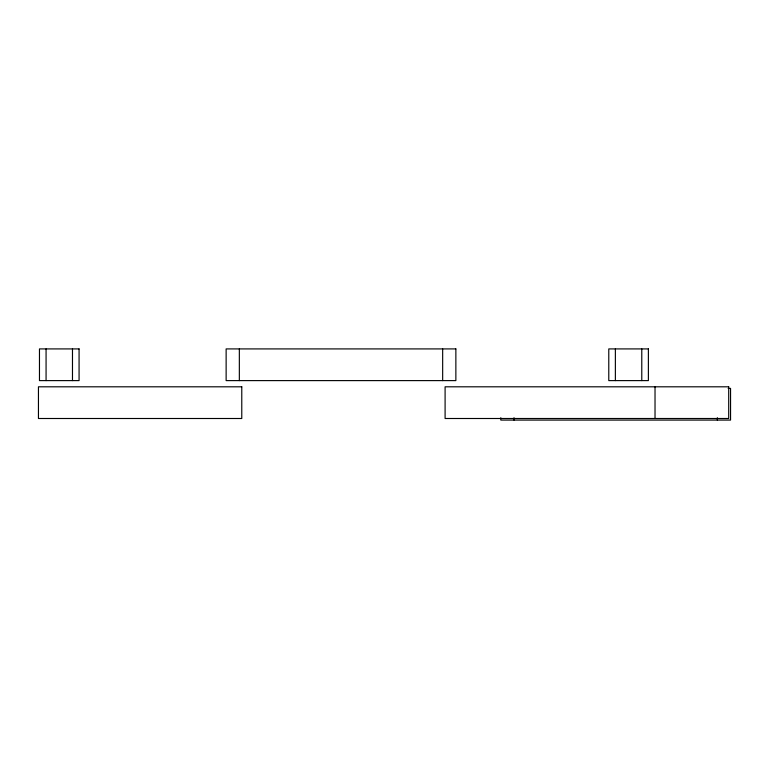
<?xml version="1.0" encoding="UTF-8"?>
<svg xmlns="http://www.w3.org/2000/svg" width="769" height="769" viewBox="0 0 769 769"><rect width="100%" height="100%" fill="white"/><g stroke="black" fill="none" stroke-linecap="round" stroke-linejoin="round"><path stroke-width="1.15" d="M728.147 388.393L730.55 388.393L730.55 420.085L500.821 420.085L500.821 417.73M717.342 417.73L717.342 420.085M655.025 386.807L655.025 418.499M641.779 348.915L641.779 380.607M615.373 348.915L615.373 380.607M514.019 417.73L514.019 420.085M442.665 348.915L442.665 380.607M239.342 348.915L239.342 380.607M72.478 348.915L72.478 380.607M46.073 348.915L46.073 380.607M79.072 348.915L39.469 348.915L39.469 380.607L79.072 380.607L79.072 348.915M455.863 348.915L226.134 348.915L226.134 380.607L455.863 380.607L455.863 348.915M648.382 348.915L608.779 348.915L608.779 380.607L648.382 380.607L648.382 348.915M241.774 386.807L38.45 386.807L38.45 418.499L241.774 418.499L241.774 386.807M728.704 386.807L445.097 386.807L445.097 418.499L728.704 418.499L728.704 386.807"/></g></svg>
